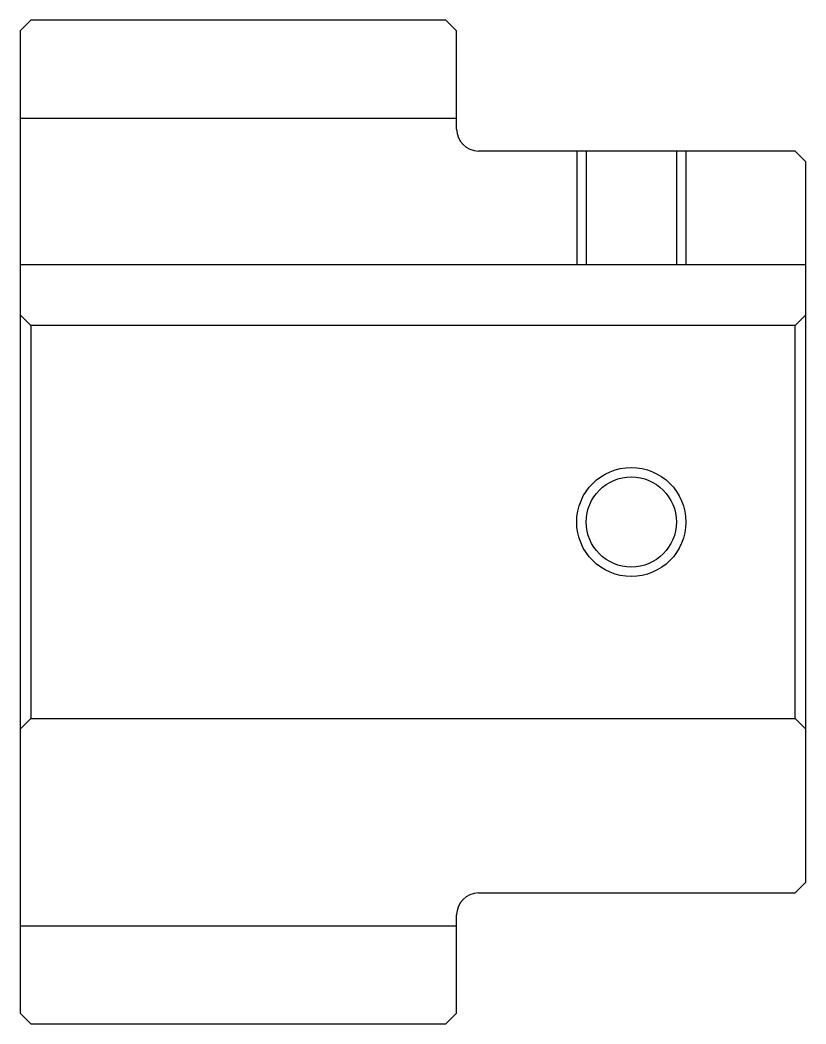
# Model space of a CAD drawing. Header units: metres. Extents: x 123 to 312, y 101 to 147.
# Drawn here: x 123.26 to 159.26, y 101.02 to 147.02 of the extents above.
import ezdxf

# ---------------------------------------------------------------- set-up
doc = ezdxf.new("R2010")
doc.units = ezdxf.units.M

msp = doc.modelspace()

# ---------------------------------------------------------------- linework, layer by layer
at = {"color": 4}
for p, q in [((123.260864, 142.521744), (143.260864, 142.521744)), ((123.260864, 135.821747), (159.260864, 135.821747)), ((158.760864, 133.021744), (159.260864, 133.521744)), ((123.760864, 133.021744), (123.760864, 115.021744)), ((158.760864, 115.021744), (159.260864, 114.521744)), ((123.260864, 105.521744), (143.260864, 105.521744))]:
    msp.add_line(p, q, dxfattribs=at)
for points in [[(143.260864, 142.021744), (143.260864, 146.521744), (142.760864, 147.021744), (123.760864, 147.021744), (123.260864, 146.521744), (123.260864, 114.521744)], [(144.260864, 107.021744), (158.760864, 107.021744), (159.260864, 107.521744), (159.260864, 140.521744), (158.760864, 141.021744), (144.260864, 141.021744)], [(148.760864, 141.021744), (148.760864, 135.821747)], [(149.195862, 141.021744), (149.195862, 135.821747)], [(153.325867, 141.021744), (153.325867, 135.821747)], [(153.760864, 141.021744), (153.760864, 135.821747)], [(123.260864, 114.521744), (123.760864, 115.021744), (158.760864, 115.021744), (158.760864, 133.021744), (123.760864, 133.021744), (123.260864, 133.521744)], [(123.260864, 114.521744), (123.260864, 101.521744), (123.760864, 101.021744), (142.760864, 101.021744), (143.260864, 101.521744), (143.260864, 106.021744)]]:
    msp.add_lwpolyline(points, dxfattribs=at)
at = {"color": 7}
msp.add_circle((151.260864, 124.021744), 2.5, dxfattribs=at)
at = {"color": 4}
msp.add_circle((151.260864, 124.021744), 2.065, dxfattribs=at)
for centre, start, end in [((144.260864, 142.021744), 180, 270), ((144.260864, 106.021744), 90, 180)]:
    msp.add_arc(centre, 1, start, end, dxfattribs=at)

doc.saveas('drawing.dxf')
